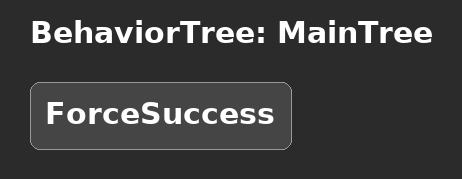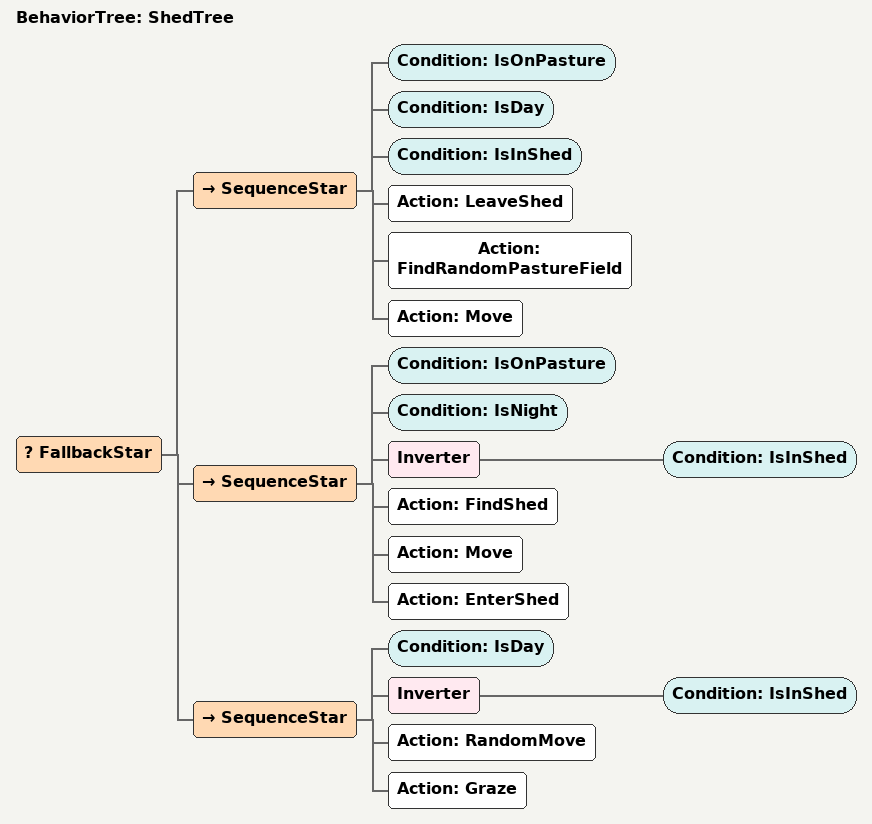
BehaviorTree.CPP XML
<root main_tree_to_execute="MainTree">
    <BehaviorTree ID="MainTree">
        <ForceSuccess/>
    </BehaviorTree>
    <BehaviorTree ID="ShedTree">
        <FallbackStar>
            <SequenceStar>
                <Condition ID="IsOnPasture"/>
                <Condition ID="IsDay"/>
                <Condition ID="IsInShed"/>
                <Action ID="LeaveShed"/>
                <Action ID="FindRandomPastureField"/>
                <Action ID="Move"/>
            </SequenceStar>
            <SequenceStar>
                <Condition ID="IsOnPasture"/>
                <Condition ID="IsNight"/>
                <Inverter>
                    <Condition ID="IsInShed"/>
                </Inverter>
                <Action ID="FindShed"/>
                <Action ID="Move"/>
                <Action ID="EnterShed"/>
            </SequenceStar>
            <SequenceStar>
                <Condition ID="IsDay"/>
                <Inverter>
                    <Condition ID="IsInShed"/>
                </Inverter>
                <Action ID="RandomMove"/>
                <Action ID="Graze"/>
            </SequenceStar>
        </FallbackStar>
    </BehaviorTree>
</root>
